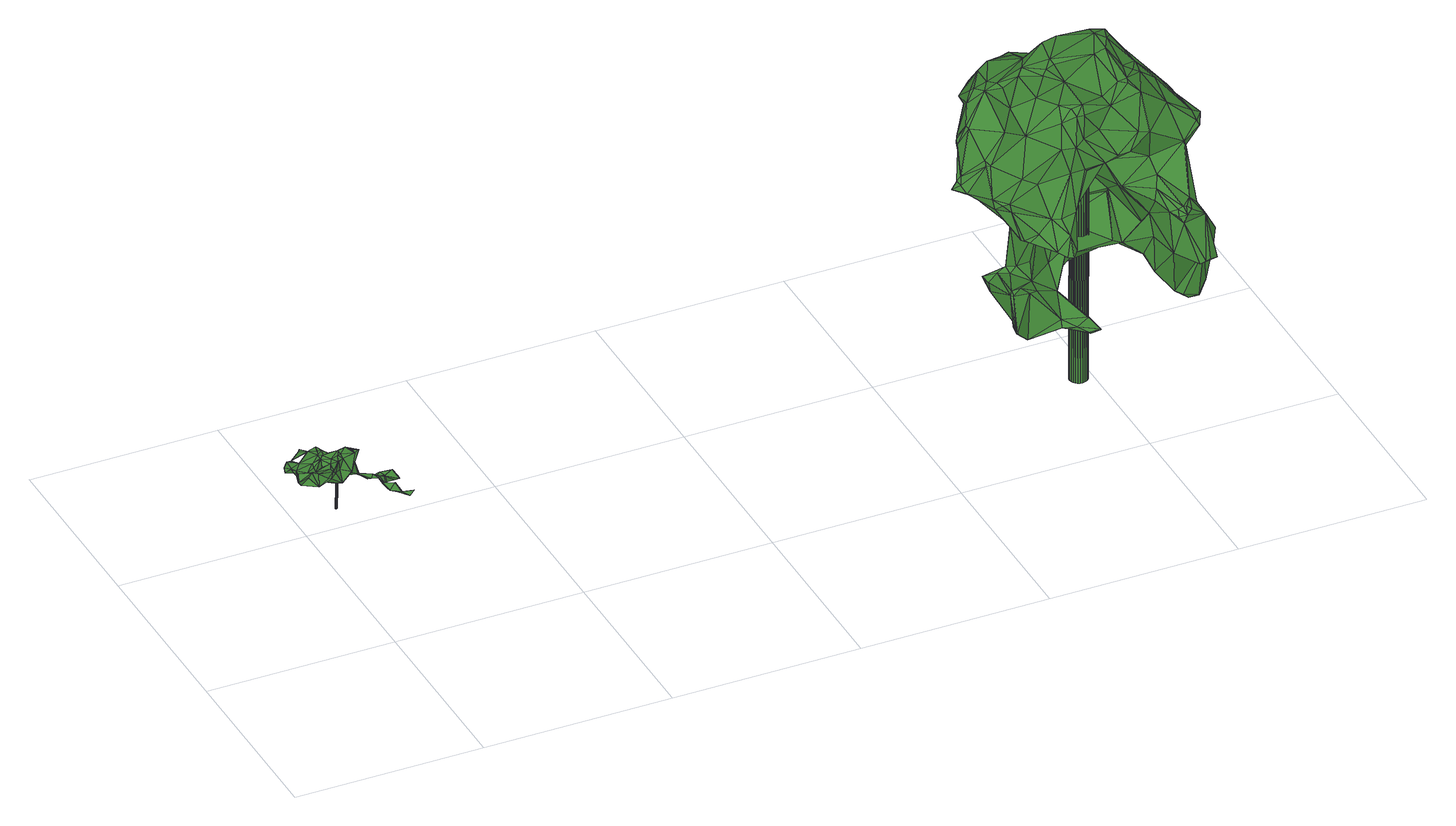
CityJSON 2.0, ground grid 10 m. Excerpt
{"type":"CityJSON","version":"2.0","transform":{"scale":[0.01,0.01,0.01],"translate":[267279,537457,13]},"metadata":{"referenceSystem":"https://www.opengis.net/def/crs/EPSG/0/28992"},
"CityObjects":{
"tree1":{"type":"SolitaryVegetationObject","attributes":{"gtid":613,"crown_width_m":4.22,"crown_median_z":15.5,"crown_r50_m":0.197,"crown_porosity":0.931,"trunk_H_m":2.19,"trunk_DBH_m":0.0845,"trunk_radius_m":0.0422,"trunk_base_height_m":13.31,"original_gtid":"703"},"geometry":[{"type":"Solid","lod":"3","boundaries":[[[[0,1,2]],[[0,2,3]],[[4,5,6]],[[7,8,9]],[[10,11,12]],[[13,14,15]],[[3,16,17]],[[18,19,7]],[[20,21,22]],[[23,24,25]],[[26,13,5]],[[27,28,29]],[[30,31,32]],[[33,31,30]],[[34,35,36]],[[37,38,39]],[[6,40,36]],[[26,41,42]],[[43,4,14]],[[44,4,43]],[[10,45,46]],[[11,47,48]],[[49,36,40]],[[50,51,48]],[[52,53,54]],[[55,56,57]],[[26,58,59]],[[34,60,35]],[[61,21,20]],[[62,63,64]],[[65,64,63]],[[47,51,50]],[[47,66,51]],[[67,68,69]],[[70,71,24]],[[23,70,24]],[[72,73,16]],[[44,74,4]],[[60,9,35]],[[75,51,66]],[[76,65,63]],[[77,11,48]],[[60,7,9]],[[60,18,7]],[[78,79,80]],[[81,33,82]],[[81,82,62]],[[13,83,5]],[[84,22,48]],[[48,22,77]],[[85,86,79]],[[10,47,11]],[[87,73,88]],[[62,89,81]],[[47,50,48]],[[90,91,92]],[[93,10,46]],[[94,95,96]],[[46,97,93]],[[55,98,56]],[[99,100,59]],[[67,21,61]],[[71,70,53]],[[101,71,53]],[[102,85,103]],[[27,104,105]],[[69,106,107]],[[7,108,8]],[[109,66,84]],[[87,88,110]],[[111,23,25]],[[93,66,52]],[[111,64,23]],[[112,64,111]],[[101,46,113]],[[18,60,114]],[[19,18,114]],[[115,104,116]],[[58,4,74]],[[24,117,86]],[[65,30,118]],[[75,94,96]],[[13,15,83]],[[65,119,30]],[[33,30,119]],[[33,119,65]],[[58,120,59]],[[86,59,120]],[[45,121,122]],[[2,122,121]],[[111,25,44]],[[74,44,25]],[[123,109,96]],[[124,125,103]],[[126,17,127]],[[67,107,21]],[[22,21,107]],[[9,36,35]],[[9,8,36]],[[104,83,116]],[[126,127,91]],[[103,99,102]],[[98,55,124]],[[128,129,130]],[[113,128,130]],[[124,55,125]],[[103,78,124]],[[25,24,74]],[[86,74,24]],[[106,12,107]],[[71,101,117]],[[71,117,24]],[[131,61,132]],[[93,95,94]],[[133,95,93]],[[131,68,67]],[[58,5,4]],[[34,114,60]],[[11,134,12]],[[112,81,89]],[[112,89,64]],[[26,5,58]],[[100,26,59]],[[1,128,122]],[[37,105,115]],[[0,135,1]],[[93,94,75]],[[91,56,126]],[[61,88,73]],[[22,136,20]],[[109,75,96]],[[2,121,137]],[[45,137,121]],[[67,69,107]],[[22,84,136]],[[80,130,124]],[[80,124,78]],[[14,13,43]],[[26,43,13]],[[122,128,113]],[[10,136,66]],[[39,105,37]],[[27,105,39]],[[104,115,105]],[[107,12,134]],[[130,138,113]],[[101,113,138]],[[114,108,19]],[[133,123,95]],[[86,85,59]],[[102,59,85]],[[62,139,140]],[[66,136,84]],[[99,125,141]],[[55,141,125]],[[86,120,74]],[[142,29,28]],[[90,92,87]],[[87,92,73]],[[123,96,95]],[[93,52,10]],[[3,2,132]],[[61,3,132]],[[106,69,68]],[[34,108,114]],[[19,108,7]],[[143,55,57]],[[144,143,57]],[[100,145,26]],[[103,125,99]],[[143,144,145]],[[143,145,100]],[[146,31,33]],[[80,138,130]],[[127,92,91]],[[76,147,33]],[[74,120,58]],[[90,87,57]],[[75,66,93]],[[10,66,47]],[[84,48,51]],[[109,51,75]],[[109,84,51]],[[70,23,64]],[[128,126,129]],[[52,54,32]],[[10,148,136]],[[113,46,149]],[[32,148,52]],[[136,148,32]],[[33,81,150]],[[109,52,66]],[[123,52,109]],[[92,127,16]],[[127,17,16]],[[72,16,3]],[[83,15,108]],[[151,152,115]],[[153,39,38]],[[151,154,155]],[[124,156,98]],[[36,8,15]],[[8,108,15]],[[152,37,115]],[[55,143,141]],[[99,141,100]],[[100,141,143]],[[104,27,29]],[[83,104,29]],[[111,42,41]],[[44,42,111]],[[65,76,33]],[[101,97,46]],[[83,29,5]],[[142,5,29]],[[81,110,150]],[[128,1,126]],[[150,88,61]],[[150,61,20]],[[59,102,99]],[[150,110,88]],[[157,155,154]],[[110,81,112]],[[52,148,10]],[[106,68,132]],[[1,135,126]],[[17,126,135]],[[72,3,61]],[[130,156,124]],[[117,80,79]],[[117,79,86]],[[52,123,53]],[[151,28,153]],[[28,151,116]],[[156,130,129]],[[122,113,149]],[[39,153,27]],[[28,27,153]],[[151,115,116]],[[62,64,89]],[[4,6,14]],[[82,139,62]],[[83,28,116]],[[85,79,78]],[[33,147,82]],[[136,146,20]],[[144,158,145]],[[129,126,56]],[[133,97,101]],[[91,90,56]],[[77,134,11]],[[150,20,146]],[[150,146,33]],[[22,134,77]],[[107,134,22]],[[131,132,68]],[[106,137,12]],[[57,158,144]],[[45,12,137]],[[106,132,137]],[[2,137,132]],[[45,149,46]],[[6,36,15]],[[6,15,14]],[[30,32,118]],[[63,62,140]],[[63,140,76]],[[78,103,85]],[[111,41,112]],[[159,112,41]],[[82,147,76]],[[83,108,28]],[[28,108,142]],[[43,26,42]],[[43,42,44]],[[154,38,157]],[[151,155,152]],[[49,40,142]],[[36,49,34]],[[153,38,151]],[[154,151,38]],[[80,117,138]],[[1,160,2]],[[122,2,160]],[[122,160,1]],[[101,138,117]],[[93,97,133]],[[145,41,26]],[[145,159,41]],[[131,67,61]],[[101,53,133]],[[70,54,53]],[[133,53,123]],[[76,140,82]],[[139,82,140]],[[157,38,161]],[[37,161,38]],[[32,54,70]],[[159,145,162]],[[92,16,73]],[[72,61,73]],[[156,56,98]],[[3,135,0]],[[17,135,3]],[[57,56,90]],[[129,56,156]],[[108,34,49]],[[108,49,142]],[[110,162,87]],[[112,162,110]],[[159,162,112]],[[64,118,70]],[[32,70,118]],[[65,118,64]],[[145,158,162]],[[45,10,12]],[[87,162,158]],[[87,158,57]],[[32,31,136]],[[146,136,31]],[[37,163,161]],[[152,163,37]],[[152,155,163]],[[155,157,163]],[[161,163,157]],[[6,5,40]],[[142,40,5]],[[122,149,45]],[[164,165,166]],[[164,166,167]],[[167,166,168]],[[167,168,169]],[[166,165,170]],[[166,170,168]],[[168,170,171]],[[168,171,169]],[[170,165,172]],[[170,172,171]],[[171,172,173]],[[171,173,169]],[[172,165,174]],[[172,174,173]],[[173,174,175]],[[173,175,169]],[[174,165,176]],[[174,176,175]],[[175,176,177]],[[175,177,169]],[[176,165,178]],[[176,178,177]],[[177,178,179]],[[177,179,169]],[[178,165,180]],[[178,180,179]],[[179,180,181]],[[179,181,169]],[[180,165,182]],[[180,182,181]],[[181,182,183]],[[181,183,169]],[[182,165,184]],[[182,184,183]],[[183,184,185]],[[183,185,169]],[[184,165,186]],[[184,186,185]],[[185,186,187]],[[185,187,169]],[[186,165,188]],[[186,188,187]],[[188,165,189]],[[188,189,187]],[[187,189,190]],[[187,190,169]],[[189,165,191]],[[189,191,190]],[[190,191,192]],[[190,192,169]],[[191,165,193]],[[191,193,192]],[[192,193,194]],[[192,194,169]],[[193,165,195]],[[193,195,194]],[[194,195,196]],[[194,196,169]],[[195,165,197]],[[195,197,196]],[[196,197,198]],[[196,198,169]],[[197,165,199]],[[197,199,198]],[[198,199,200]],[[198,200,169]],[[199,165,201]],[[199,201,200]],[[200,201,202]],[[200,202,169]],[[201,165,203]],[[201,203,202]],[[202,203,204]],[[202,204,169]],[[203,165,205]],[[203,205,204]],[[204,205,206]],[[204,206,169]],[[205,165,207]],[[205,207,206]],[[206,207,208]],[[206,208,169]],[[207,165,209]],[[207,209,208]],[[208,209,210]],[[208,210,169]],[[209,165,211]],[[209,211,210]],[[210,211,212]],[[210,212,169]],[[211,165,164]],[[211,164,212]],[[212,164,167]],[[212,167,169]]]]}]},
"tree2":{"type":"SolitaryVegetationObject","attributes":{"gtid":571,"crown_width_m":12.87,"crown_median_z":25.01,"crown_r50_m":0.487,"crown_porosity":0.888,"trunk_H_m":11.73,"trunk_DBH_m":0.931,"trunk_radius_m":0.465,"trunk_base_height_m":13.28,"original_gtid":"654"},"geometry":[{"type":"Solid","lod":"3","boundaries":[[[[213,214,215]],[[216,217,218]],[[219,220,221]],[[222,223,224]],[[225,226,227]],[[228,226,225]],[[229,230,231]],[[232,233,234]],[[235,236,237]],[[238,239,240]],[[241,242,243]],[[244,245,246]],[[247,248,249]],[[250,251,252]],[[253,254,255]],[[256,257,258]],[[249,248,259]],[[260,257,256]],[[261,262,263]],[[264,265,266]],[[267,268,269]],[[270,263,271]],[[272,273,274]],[[275,276,277]],[[278,276,275]],[[279,280,281]],[[282,283,284]],[[285,286,287]],[[288,287,286]],[[289,273,290]],[[239,238,291]],[[287,292,293]],[[294,293,292]],[[295,296,297]],[[257,230,258]],[[262,261,298]],[[299,300,301]],[[299,301,302]],[[259,279,249]],[[303,304,305]],[[306,307,308]],[[309,310,311]],[[312,313,314]],[[315,314,313]],[[313,316,317]],[[313,318,316]],[[319,320,321]],[[290,320,319]],[[263,262,239]],[[322,240,239]],[[322,239,262]],[[242,241,323]],[[242,323,324]],[[312,314,325]],[[263,291,271]],[[291,238,271]],[[308,326,249]],[[327,328,329]],[[327,329,275]],[[330,331,332]],[[331,333,332]],[[334,324,335]],[[336,337,338]],[[339,219,340]],[[336,338,224]],[[341,342,336]],[[343,344,345]],[[250,294,346]],[[347,339,348]],[[349,350,351]],[[318,312,325]],[[224,338,352]],[[353,293,294]],[[353,354,293]],[[288,286,328]],[[261,263,270]],[[246,355,244]],[[318,325,356]],[[330,357,331]],[[239,291,263]],[[334,330,332]],[[271,238,358]],[[335,330,334]],[[332,333,359]],[[348,360,347]],[[333,361,362]],[[363,364,346]],[[222,224,352]],[[365,366,367]],[[254,368,369]],[[370,371,372]],[[373,374,375]],[[288,328,327]],[[376,377,378]],[[242,379,380]],[[381,382,383]],[[384,382,381]],[[359,385,332]],[[217,385,359]],[[386,387,388]],[[347,219,339]],[[389,390,391]],[[361,268,216]],[[361,216,362]],[[253,392,300]],[[331,361,333]],[[243,380,314]],[[242,380,243]],[[393,394,395]],[[395,396,393]],[[397,398,399]],[[400,401,402]],[[403,401,400]],[[221,220,404]],[[346,405,251]],[[406,378,390]],[[378,391,390]],[[246,391,378]],[[407,408,409]],[[389,406,390]],[[389,410,406]],[[411,244,355]],[[349,351,412]],[[413,414,415]],[[413,415,416]],[[338,412,352]],[[417,341,336]],[[418,419,420]],[[421,368,422]],[[423,384,424]],[[353,425,354]],[[370,426,427]],[[284,283,428]],[[290,429,289]],[[250,353,294]],[[430,223,431]],[[221,226,219]],[[232,432,433]],[[434,435,436]],[[419,437,420]],[[434,436,438]],[[217,359,218]],[[439,440,416]],[[372,441,410]],[[228,340,219]],[[442,425,363]],[[443,444,225]],[[372,410,389]],[[445,320,290]],[[366,446,367]],[[447,448,423]],[[449,423,448]],[[362,218,333]],[[359,333,218]],[[380,379,450]],[[355,431,411]],[[451,443,227]],[[227,443,225]],[[378,227,376]],[[251,250,346]],[[414,452,360]],[[402,453,454]],[[254,455,255]],[[228,219,226]],[[456,338,457]],[[417,336,224]],[[458,301,428]],[[249,326,247]],[[411,222,352]],[[459,296,295]],[[300,369,460]],[[313,317,461]],[[215,462,213]],[[463,440,464]],[[279,281,249]],[[411,352,412]],[[307,465,466]],[[367,248,247]],[[267,467,303]],[[468,467,267]],[[255,455,392]],[[248,469,259]],[[259,469,260]],[[469,248,367]],[[285,272,286]],[[227,378,406]],[[227,406,451]],[[462,215,229]],[[462,229,470]],[[406,444,451]],[[410,444,406]],[[471,472,473]],[[428,216,268]],[[428,268,458]],[[230,215,258]],[[410,474,475]],[[476,265,477]],[[478,479,480]],[[481,470,229]],[[442,363,294]],[[227,226,407]],[[482,483,434]],[[300,392,369]],[[484,262,485]],[[484,485,381]],[[425,252,405]],[[315,461,486]],[[443,451,444]],[[383,382,487]],[[488,292,287]],[[489,462,470]],[[232,433,231]],[[470,490,489]],[[391,245,389]],[[334,385,217]],[[365,491,492]],[[475,348,493]],[[474,360,475]],[[348,475,360]],[[258,494,304]],[[258,304,256]],[[495,496,497]],[[306,465,307]],[[306,271,465]],[[465,358,498]],[[433,481,231]],[[316,499,384]],[[424,384,499]],[[274,286,272]],[[360,220,347]],[[347,220,219]],[[486,373,315]],[[483,500,501]],[[483,501,434]],[[260,468,259]],[[502,503,264]],[[346,364,405]],[[408,237,431]],[[504,275,505]],[[411,431,222]],[[506,499,316]],[[424,499,506]],[[358,465,271]],[[303,268,267]],[[507,508,372]],[[214,254,253]],[[255,392,253]],[[369,455,254]],[[509,510,342]],[[507,395,508]],[[511,512,470]],[[456,412,338]],[[442,292,513]],[[273,514,290]],[[438,482,434]],[[515,449,448]],[[515,487,449]],[[372,389,516]],[[508,517,416]],[[518,519,520]],[[216,218,362]],[[420,398,397]],[[521,522,373]],[[411,412,351]],[[351,350,523]],[[350,524,523]],[[357,525,479]],[[459,403,526]],[[418,235,419]],[[527,528,482]],[[319,321,459]],[[319,459,526]],[[407,409,227]],[[220,360,404]],[[285,287,529]],[[273,343,530]],[[289,343,273]],[[511,470,481]],[[288,327,287]],[[531,532,533]],[[534,532,531]],[[408,235,237]],[[387,297,296]],[[387,296,388]],[[458,268,303]],[[221,235,407]],[[221,404,235]],[[252,251,405]],[[438,535,482]],[[438,436,535]],[[388,325,536]],[[536,325,380]],[[302,301,458]],[[437,537,399]],[[349,492,538]],[[274,329,286]],[[523,524,402]],[[522,521,485]],[[229,215,230]],[[285,529,272]],[[423,424,447]],[[539,393,540]],[[486,521,373]],[[315,313,461]],[[240,500,541]],[[437,542,537]],[[543,532,544]],[[402,545,400]],[[363,425,364]],[[360,474,414]],[[252,353,250]],[[425,353,252]],[[546,547,502]],[[441,548,474]],[[549,550,551]],[[270,552,553]],[[478,553,552]],[[554,372,371]],[[555,556,546]],[[336,231,337]],[[364,425,405]],[[541,454,453]],[[557,515,435]],[[243,375,241]],[[487,515,557]],[[516,389,245]],[[322,500,240]],[[428,283,216]],[[558,440,559]],[[560,531,388]],[[425,442,513]],[[425,513,445]],[[464,542,561]],[[539,562,517]],[[539,445,562]],[[418,563,235]],[[507,372,554]],[[346,294,363]],[[267,280,279]],[[513,562,445]],[[505,562,513]],[[529,514,272]],[[564,565,566]],[[567,452,463]],[[341,223,342]],[[380,325,314]],[[441,508,548]],[[541,453,240]],[[519,532,534]],[[506,318,568]],[[370,427,371]],[[317,316,569]],[[316,318,506]],[[373,314,315]],[[318,313,312]],[[516,245,370]],[[244,370,245]],[[425,445,354]],[[402,524,453]],[[570,514,529]],[[527,482,535]],[[282,217,283]],[[549,503,547]],[[465,349,466]],[[241,375,323]],[[302,458,305]],[[486,569,521]],[[271,306,270]],[[337,457,338]],[[506,429,319]],[[267,279,468]],[[507,554,395]],[[372,516,370]],[[528,571,572]],[[447,572,571]],[[416,463,413]],[[541,500,483]],[[368,254,422]],[[502,476,546]],[[502,266,476]],[[573,296,393]],[[436,435,527]],[[558,473,574]],[[558,559,473]],[[391,246,245]],[[573,575,560]],[[573,396,575]],[[383,576,484]],[[567,561,542]],[[577,561,567]],[[417,223,341]],[[457,365,456]],[[246,378,377]],[[309,578,551]],[[286,329,328]],[[355,246,377]],[[275,345,278]],[[344,278,345]],[[495,497,439]],[[578,369,368]],[[369,578,460]],[[437,419,567]],[[504,488,327]],[[282,380,450]],[[267,579,280]],[[269,579,267]],[[327,488,287]],[[399,398,437]],[[463,561,577]],[[570,354,445]],[[279,259,468]],[[277,496,580]],[[508,415,548]],[[256,468,260]],[[361,331,269]],[[361,269,268]],[[332,385,334]],[[439,497,440]],[[324,581,335]],[[525,581,324]],[[476,582,555]],[[560,296,573]],[[560,388,296]],[[476,555,546]],[[459,321,540]],[[539,540,321]],[[505,580,583]],[[584,232,509]],[[527,535,436]],[[583,562,505]],[[281,552,585]],[[586,587,237]],[[403,459,295]],[[583,495,517]],[[420,437,398]],[[432,237,588]],[[481,433,511]],[[440,497,559]],[[482,528,483]],[[487,423,449]],[[487,384,423]],[[557,500,576]],[[322,576,500]],[[307,466,538]],[[326,307,538]],[[396,427,575]],[[522,374,373]],[[589,427,426]],[[350,349,465]],[[309,472,310]],[[590,380,284]],[[492,456,365]],[[536,380,590]],[[464,537,542]],[[235,404,567]],[[235,567,419]],[[464,440,558]],[[244,411,426]],[[430,237,432]],[[487,382,384]],[[401,591,402]],[[461,569,486]],[[355,377,376]],[[471,496,592]],[[593,594,462]],[[231,233,232]],[[215,494,258]],[[355,227,409]],[[308,270,306]],[[277,580,505]],[[277,505,275]],[[473,497,496]],[[408,407,235]],[[435,515,448]],[[435,448,447]],[[432,342,223]],[[430,432,223]],[[329,274,530]],[[329,530,275]],[[273,530,274]],[[488,513,292]],[[229,231,481]],[[574,472,309]],[[314,375,243]],[[383,484,381]],[[302,305,494]],[[494,305,304]],[[316,384,569]],[[381,569,384]],[[317,569,461]],[[369,392,455]],[[422,593,489]],[[593,462,489]],[[224,223,417]],[[217,450,334]],[[376,227,355]],[[574,473,472]],[[557,576,383]],[[383,487,557]],[[356,325,388]],[[435,434,557]],[[471,310,472]],[[578,565,460]],[[578,311,565]],[[547,546,595]],[[574,595,464]],[[464,558,574]],[[511,433,264]],[[551,574,309]],[[244,426,370]],[[585,552,270]],[[256,304,303]],[[523,426,351]],[[585,270,308]],[[303,305,458]],[[287,354,529]],[[557,501,500]],[[557,434,501]],[[395,596,508]],[[540,296,459]],[[393,296,540]],[[589,591,427]],[[593,254,594]],[[597,289,429]],[[597,429,506]],[[290,570,445]],[[508,596,517]],[[397,563,418]],[[563,397,555]],[[586,563,555]],[[228,493,340]],[[559,497,473]],[[281,478,552]],[[247,365,367]],[[529,354,570]],[[432,588,433]],[[556,399,537]],[[556,537,464]],[[555,582,586]],[[397,399,556]],[[478,281,280]],[[588,265,433]],[[343,345,530]],[[249,281,308]],[[585,308,281]],[[422,254,593]],[[264,503,421]],[[534,531,427]],[[463,577,567]],[[465,498,350]],[[412,456,492]],[[412,492,349]],[[505,513,504]],[[368,503,578]],[[427,531,575]],[[568,598,506]],[[526,403,400]],[[409,431,355]],[[409,408,431]],[[407,226,221]],[[339,340,348]],[[493,348,340]],[[410,441,474]],[[508,441,372]],[[531,533,388]],[[437,567,542]],[[373,375,314]],[[400,483,528]],[[512,511,421]],[[264,421,511]],[[282,450,217]],[[302,494,299]],[[213,462,594]],[[518,356,519]],[[580,496,495]],[[322,484,576]],[[262,484,322]],[[381,521,569]],[[433,265,264]],[[485,521,381]],[[394,599,395]],[[600,599,394]],[[350,498,524]],[[504,513,488]],[[522,485,601]],[[335,581,330]],[[357,330,581]],[[269,331,579]],[[464,595,556]],[[264,266,502]],[[512,490,470]],[[478,280,579]],[[395,554,396]],[[427,396,554]],[[380,282,284]],[[298,480,602]],[[579,331,357]],[[570,290,514]],[[473,496,471]],[[323,525,324]],[[545,402,454]],[[272,514,273]],[[506,319,572]],[[397,418,420]],[[556,555,397]],[[421,489,490]],[[503,502,547]],[[421,490,512]],[[509,234,510]],[[388,533,356]],[[519,356,533]],[[401,534,427]],[[238,603,358]],[[240,603,238]],[[232,584,432]],[[342,432,584]],[[543,533,532]],[[447,527,435]],[[400,528,526]],[[530,345,275]],[[354,287,293]],[[578,309,311]],[[295,297,401]],[[295,401,403]],[[533,544,519]],[[604,592,598]],[[605,386,606]],[[520,387,518]],[[518,387,568]],[[297,387,520]],[[401,297,534]],[[504,327,275]],[[360,452,404]],[[567,404,452]],[[351,426,411]],[[393,396,573]],[[289,597,343]],[[277,592,496]],[[590,566,310]],[[457,257,446]],[[601,374,522]],[[323,375,374]],[[483,454,541]],[[545,454,483]],[[583,517,562]],[[260,469,607]],[[368,421,503]],[[560,575,531]],[[294,292,442]],[[431,223,222]],[[324,334,450]],[[506,598,592]],[[401,427,591]],[[324,450,242]],[[457,446,366]],[[365,457,366]],[[469,367,446]],[[584,509,342]],[[357,581,525]],[[311,310,566]],[[554,371,427]],[[539,600,393]],[[517,600,539]],[[493,228,475]],[[261,480,298]],[[444,228,225]],[[410,475,228]],[[410,228,444]],[[414,474,415]],[[474,548,415]],[[508,416,415]],[[553,478,480]],[[553,480,261]],[[602,479,525]],[[480,479,602]],[[463,416,440]],[[310,471,605]],[[517,596,600]],[[242,450,379]],[[307,326,308]],[[538,466,349]],[[393,600,394]],[[592,605,471]],[[386,605,592]],[[216,283,217]],[[543,544,533]],[[544,532,519]],[[589,523,402]],[[589,426,523]],[[416,517,495]],[[430,431,237]],[[580,495,583]],[[464,561,463]],[[262,298,601]],[[262,601,485]],[[495,439,416]],[[460,608,300]],[[214,594,254]],[[601,298,525]],[[298,602,525]],[[601,525,374]],[[323,374,525]],[[402,591,589]],[[300,608,428]],[[284,608,460]],[[428,608,284]],[[565,311,566]],[[604,386,592]],[[235,563,236]],[[277,276,597]],[[277,597,592]],[[477,265,588]],[[534,297,520]],[[534,520,519]],[[318,356,518]],[[318,518,568]],[[421,422,489]],[[214,213,594]],[[300,299,253]],[[253,299,214]],[[214,299,215]],[[215,299,494]],[[609,319,429]],[[609,429,290]],[[310,606,590]],[[605,606,310]],[[590,606,536]],[[386,536,606]],[[536,386,388]],[[510,234,233]],[[586,582,588]],[[564,590,284]],[[564,284,565]],[[284,460,565]],[[428,301,300]],[[564,566,590]],[[344,343,597]],[[344,597,278]],[[568,387,598]],[[303,467,256]],[[468,256,467]],[[276,278,597]],[[592,597,506]],[[321,320,539]],[[539,320,445]],[[337,610,457]],[[257,457,610]],[[574,550,595]],[[547,595,550]],[[546,556,595]],[[395,599,596]],[[596,599,600]],[[483,400,545]],[[270,553,261]],[[526,572,319]],[[476,266,265]],[[609,290,319]],[[237,236,586]],[[563,586,236]],[[588,237,587]],[[578,549,551]],[[503,549,578]],[[551,550,574]],[[547,550,549]],[[260,607,257]],[[588,587,586]],[[477,582,476]],[[588,582,477]],[[509,232,234]],[[358,603,498]],[[524,498,603]],[[527,447,571]],[[527,571,528]],[[510,233,342]],[[386,598,387]],[[453,603,240]],[[453,524,603]],[[604,598,386]],[[492,491,538]],[[336,342,233]],[[336,233,231]],[[231,230,610]],[[230,257,610]],[[231,610,337]],[[257,607,446]],[[469,446,607]],[[463,452,413]],[[414,413,452]],[[357,479,579]],[[579,479,478]],[[526,528,572]],[[538,611,326]],[[424,572,447]],[[424,506,572]],[[491,611,538]],[[326,611,247]],[[365,611,491]],[[247,611,365]],[[612,613,614]],[[612,614,615]],[[615,614,616]],[[615,616,617]],[[614,613,618]],[[614,618,616]],[[616,618,619]],[[616,619,617]],[[618,613,620]],[[618,620,619]],[[619,620,621]],[[619,621,617]],[[620,613,622]],[[620,622,621]],[[621,622,623]],[[621,623,617]],[[622,613,624]],[[622,624,623]],[[623,624,625]],[[623,625,617]],[[624,613,626]],[[624,626,625]],[[625,626,627]],[[625,627,617]],[[626,613,628]],[[626,628,627]],[[627,628,629]],[[627,629,617]],[[628,613,630]],[[628,630,629]],[[629,630,631]],[[629,631,617]],[[630,613,632]],[[630,632,631]],[[631,632,633]],[[631,633,617]],[[632,613,634]],[[632,634,633]],[[633,634,635]],[[633,635,617]],[[634,613,636]],[[634,636,635]],[[635,636,637]],[[635,637,617]],[[636,613,638]],[[636,638,637]],[[637,638,639]],[[637,639,617]],[[638,613,640]],[[638,640,639]],[[639,640,641]],[[639,641,617]],[[640,613,642]],[[640,642,641]],[[641,642,643]],[[641,643,617]],[[642,613,644]],[[642,644,643]],[[643,644,645]],[[643,645,617]],[[644,613,646]],[[644,646,645]],[[645,646,647]],[[645,647,617]],[[646,613,648]],[[646,648,647]],[[647,648,649]],[[647,649,617]],[[648,613,650]],[[648,650,649]],[[649,650,651]],[[649,651,617]],[[650,613,652]],[[650,652,651]],[[651,652,653]],[[651,653,617]],[[652,613,654]],[[652,654,653]],[[653,654,655]],[[653,655,617]],[[654,613,656]],[[654,656,655]],[[655,656,657]],[[655,657,617]],[[656,613,658]],[[656,658,657]],[[657,658,659]],[[657,659,617]],[[658,613,660]],[[658,660,659]],[[659,660,661]],[[659,661,617]],[[660,613,612]],[[660,612,661]],[[661,612,615]],[[661,615,617]]]]}]}
},
"vertices":[
[191,1135,278],[197,1149,298],[114,1133,285],[110,1092,299],[373,1181,163],[418,1143,181],[403,1167,144],[530,1137,117],[496,1152,106],[531,1180,141],[82,1255,269],[34,1243,257],[42,1205,268],[410,1140,157],[403,1166,142],[448,1154,157],[170,1056,316],[171,1057,316],[544,1102,143],[543,1102,142],[102,1179,206],[77,1168,208],[55,1256,217],[264,1258,174],[272,1260,216],[286,1252,166],[352,1162,188],[424,1039,189],[452,1045,152],[438,1114,170],[174,1242,297],[133,1211,279],[149,1253,274],[161,1171,273],[517,1129,186],[531,1181,143],[469,1172,159],[484,953,177],[486,954,176],[478,1015,193],[448,1154,159],[290,1162,200],[336,1190,191],[373,1179,163],[328,1220,173],[132,1211,281],[173,1242,299],[46,1317,251],[22,1299,232],[478,1131,160],[46,1318,249],[74,1330,238],[156,1314,279],[198,1316,292],[189,1278,293],[304,1103,358],[245,1103,344],[278,1080,273],[366,1187,175],[340,1177,252],[540,1120,150],[110,1091,224],[246,1147,207],[288,1189,270],[255,1223,197],[242,1215,283],[74,1329,239],[43,1150,217],[24,1137,246],[23,1138,246],[228,1270,229],[230,1270,231],[155,1077,269],[168,1070,267],[329,1221,174],[129,1363,260],[235,1191,301],[13,1266,226],[298,1199,324],[288,1190,271],[274,1203,316],[200,1142,195],[192,1136,276],[437,1113,169],[74,1329,237],[330,1188,318],[305,1228,238],[221,1062,233],[154,1124,222],[232,1153,189],[220,1094,292],[214,1088,343],[184,1061,302],[156,1314,281],[137,1370,264],[164,1336,265],[137,1371,263],[189,1278,295],[303,1103,360],[368,1190,307],[339,1175,252],[205,1258,306],[366,1191,305],[326,1193,325],[423,1039,187],[445,1002,164],[38,1170,274],[38,1187,250],[478,1130,158],[129,1363,258],[200,1141,193],[280,1213,181],[232,1152,187],[184,1205,317],[543,1101,144],[445,1002,162],[451,1045,150],[243,1216,284],[229,1269,230],[170,1201,304],[337,1191,193],[129,1192,270],[168,1194,306],[164,1336,263],[289,1175,355],[330,1186,319],[212,1089,344],[171,1055,316],[205,1156,321],[234,1142,342],[250,1178,343],[78,1141,256],[88,1124,293],[199,1317,294],[34,1243,255],[183,1063,302],[85,1251,238],[83,1160,272],[215,1218,315],[253,1115,236],[281,1136,280],[306,1170,298],[445,1119,171],[283,1136,280],[289,1103,255],[303,1128,230],[129,1192,268],[199,1162,302],[149,1253,276],[168,1201,306],[154,1126,223],[481,989,154],[481,987,154],[479,1015,191],[528,975,139],[528,975,137],[248,1141,346],[547,946,171],[288,1102,254],[264,1133,213],[161,1170,275],[517,929,159],[253,1113,235],[516,930,158],[232,1150,31],[228,1150,31],[232,1151,31],[246,1168,250],[246,1169,250],[242,1168,250],[232,1152,31],[245,1170,250],[231,1153,30],[245,1171,250],[230,1154,30],[244,1171,250],[229,1154,31],[243,1172,250],[228,1154,31],[242,1172,250],[227,1154,31],[240,1172,250],[226,1154,31],[240,1171,250],[225,1153,31],[239,1170,250],[224,1152,31],[238,1169,250],[224,1151,31],[224,1150,31],[238,1167,250],[224,1149,31],[238,1166,250],[225,1148,31],[238,1165,250],[225,1147,31],[239,1165,250],[226,1146,31],[240,1164,250],[227,1146,31],[241,1164,250],[228,1146,31],[242,1164,250],[229,1146,31],[243,1164,250],[230,1146,31],[244,1164,250],[231,1147,31],[245,1165,250],[232,1148,31],[246,1166,250],[232,1149,31],[246,1167,250],
[4310,1212,1130],[4275,1241,1137],[4363,1115,1325],[3792,1321,1419],[3637,1221,1408],[3738,1326,1420],[4407,232,717],[4391,304,726],[4476,309,899],[4455,404,1494],[4471,594,1388],[4498,490,1507],[4386,57,961],[4435,208,928],[4366,145,1164],[4378,193,915],[4359,1073,1314],[4304,1000,1514],[4336,907,1463],[4192,820,1329],[4338,836,1517],[4275,825,1525],[4461,493,983],[4411,521,988],[4313,486,1186],[3788,370,1753],[3711,376,1734],[3761,319,1611],[3389,876,1427],[3401,901,1426],[3388,877,1409],[4198,335,1323],[4175,293,1273],[4243,139,1246],[4150,801,1845],[4185,899,1824],[4111,861,1846],[3736,122,672],[3786,94,688],[3787,97,692],[4253,1251,1136],[4158,1291,1016],[4157,1296,1019],[4264,1053,1535],[4289,925,1671],[4292,1035,1521],[4124,944,1813],[4244,930,1693],[3678,593,1757],[3575,492,1630],[3729,449,1787],[4134,956,1134],[4065,717,1221],[4010,832,1151],[3884,1149,1587],[3852,1276,1554],[3836,1186,1598],[3834,602,1801],[3835,407,1789],[3403,261,889],[3410,299,898],[3393,274,888],[3405,532,751],[3438,561,812],[3581,565,839],[3390,589,808],[3974,1001,1782],[3886,972,1788],[3861,833,1783],[3681,1057,1400],[3811,1144,1475],[3803,1027,1262],[3376,157,745],[3372,161,744],[3446,194,668],[3405,223,695],[3501,509,843],[3546,365,876],[3775,407,1779],[3634,206,674],[3633,203,678],[3666,199,665],[3784,477,1176],[3752,694,1080],[3718,498,1199],[3576,668,1681],[4210,1086,1202],[4112,1141,1150],[4045,1160,1391],[4195,1129,1424],[4104,1206,1509],[4236,1098,1453],[4197,1131,1428],[3978,489,1745],[4086,542,1766],[4038,705,1840],[4021,1058,818],[3809,950,902],[3900,1086,1000],[3361,724,1319],[3303,694,1292],[3381,846,1386],[3302,690,1323],[3350,603,1276],[3277,686,1283],[3390,674,1294],[3647,506,1088],[3686,475,873],[3742,512,1036],[3689,332,1613],[3423,849,1513],[3477,949,1564],[3576,830,1308],[4105,719,1848],[3443,300,706],[3398,257,716],[3402,274,739],[3631,1154,1588],[3688,1171,1614],[3600,1191,1515],[3724,1324,1455],[3528,1148,1472],[3515,994,1601],[4465,723,1489],[4439,740,1529],[4451,483,1534],[4353,190,670],[4352,188,675],[4487,629,1384],[4402,619,1421],[3452,553,833],[3391,586,811],[3402,549,794],[3749,129,658],[4361,267,697],[4300,196,667],[4164,447,1746],[4103,344,1593],[4164,346,1572],[4447,423,1514],[3693,164,689],[3640,230,709],[4302,197,1248],[3578,803,1335],[3603,992,1631],[3828,373,1748],[3701,1310,1441],[4243,293,729],[3812,1286,1534],[3768,1334,1427],[3749,170,654],[3771,131,671],[4258,720,1728],[4256,801,1706],[4197,870,1806],[4141,1191,1082],[4105,1234,1059],[4069,459,1218],[4071,498,1197],[4163,350,1101],[3326,696,1340],[3427,822,1509],[3382,855,1410],[4284,128,1224],[4260,137,1243],[4252,109,1211],[3608,875,1466],[3586,907,1278],[3350,389,1387],[3377,334,1377],[3406,315,1390],[3353,366,1345],[3578,1185,1476],[3739,709,1069],[3591,544,1139],[3693,790,1221],[4186,169,1210],[4213,125,1201],[4219,144,1232],[4112,1242,1063],[3828,731,1027],[3902,779,991],[4087,660,1076],[4005,724,1169],[4354,859,855],[4401,837,811],[4399,837,806],[3761,326,1262],[3780,459,1338],[3923,357,1449],[3784,449,1187],[4406,443,862],[3789,98,688],[4235,111,1168],[4484,289,962],[4372,351,1158],[4350,211,1195],[4193,138,989],[4347,351,1465],[4315,477,1623],[4154,391,862],[4176,330,808],[4142,372,855],[4061,542,849],[4498,624,1402],[4469,704,965],[4511,693,925],[4502,725,908],[4220,1017,1101],[4238,1131,1119],[3454,286,1184],[3456,311,1188],[3767,193,707],[4182,391,1399],[4017,561,1322],[3954,1149,1361],[3540,524,866],[4411,579,1419],[4372,384,1414],[4248,647,1253],[4253,881,1273],[3641,125,1255],[3559,98,1199],[3601,76,1173],[4501,723,903],[3635,73,1163],[3883,707,760],[4036,715,794],[4168,311,986],[3699,249,667],[4333,26,983],[4284,33,966],[3676,355,787],[4276,878,1699],[3488,252,1180],[3484,250,1183],[3465,271,1189],[3537,1112,1447],[4308,18,984],[4279,460,898],[3909,306,1490],[3816,316,1471],[4155,1293,1016],[4327,635,1665],[4382,715,1602],[4068,1206,1435],[3788,486,1140],[3985,1064,1070],[3273,686,1286],[4362,1067,1112],[4158,631,836],[4199,838,787],[3989,417,1733],[4127,516,1763],[4049,1126,1516],[4079,998,1689],[4186,910,1808],[4371,1024,1130],[3783,754,840],[3846,887,844],[3883,753,726],[4165,295,795],[4226,200,722],[4120,687,1044],[4149,653,1096],[3727,863,1754],[3619,917,1664],[3692,826,1736],[4297,911,1263],[3665,106,1179],[3723,239,1300],[3533,441,1419],[3433,585,1438],[3308,659,1318],[3417,314,1341],[3499,296,709],[4372,1021,1024],[4370,1017,1026],[4213,637,1741],[4250,636,1721],[4268,183,702],[4274,1113,1389],[3816,570,778],[3765,581,766],[3901,722,698],[3912,380,1639],[3448,472,1277],[3726,306,1482],[3640,225,1294],[4021,927,1054],[4074,977,1087],[3507,328,727],[3578,462,784],[3501,511,1122],[4200,485,939],[4068,456,893],[4270,686,1529],[4325,787,1539],[4275,992,1136],[4324,1015,1087],[3661,306,718],[3449,279,913],[3526,237,1230],[4158,271,1219],[3850,526,855],[3482,565,1323],[3574,595,1413],[3568,514,1318],[3415,597,1433],[3424,636,1440],[4043,307,1518],[3978,308,1513],[3555,914,1638],[3646,410,1211],[3630,100,1159],[3626,173,1239],[3496,279,869],[3403,298,874],[3892,716,1364],[3800,591,1444],[3696,827,1336],[3797,565,1419],[3633,74,1160],[3566,905,1097],[4385,826,806],[4137,551,1766],[3801,507,920],[3753,523,1028],[3803,313,1479],[4354,814,821],[3883,711,1455],[3625,778,1522],[3810,353,1435],[4233,804,850],[4026,955,872],[4141,369,858],[4034,992,852],[4046,976,838],[4051,1060,816],[3815,774,1771],[3786,747,1760],[4084,533,1173],[4297,797,881],[4310,847,833],[3595,248,1291],[4004,875,878],[3939,739,672],[3861,769,1236],[4251,781,849],[3692,455,788],[4431,696,988],[3893,1058,1036],[3918,1063,1052],[3874,1073,1010],[4343,574,884],[3559,540,1137],[3319,609,1296],[3546,304,853],[3530,240,1227],[3547,363,1208],[3863,771,1159],[4044,975,833],[3909,756,1268],[3594,400,1398],[4214,651,879],[3976,1101,976],[3793,991,1709],[3757,553,760],[3529,985,1614],[4295,676,985],[3756,534,765],[4249,611,1412],[3865,793,1776],[4387,685,1004],[4306,654,977],[4234,669,1203],[4091,546,1540],[3670,986,1093],[3889,482,1463],[3602,590,882],[4295,1175,1125],[4308,1210,1126],[4200,839,791],[4059,543,854],[3495,551,859],[3585,545,1124],[4093,685,1042],[3877,741,900],[3560,698,1528],[3630,870,1660],[3810,340,1637],[3653,537,1087],[3789,732,1022],[3813,884,1120],[4255,917,1699],[4008,962,1255],[3610,520,874],[4340,838,1522],[4166,662,1764],[3975,650,28],[3928,650,28],[3973,662,28],[3981,660,1200],[3980,672,1200],[3935,659,1201],[3968,674,27],[3975,683,1200],[3961,683,27],[3967,693,1200],[3951,691,27],[3958,700,1200],[3940,695,27],[3947,704,1200],[3928,696,28],[3934,706,1200],[3916,695,28],[3922,704,1200],[3904,690,28],[3911,699,1200],[3895,683,28],[3902,692,1201],[3888,673,28],[3894,682,1201],[3883,662,28],[3890,671,1201],[3882,650,28],[3888,659,1201],[3883,638,28],[3890,647,1201],[3888,626,28],[3895,636,1201],[3895,617,28],[3902,626,1201],[3905,609,28],[3912,619,1201],[3916,605,28],[3923,614,1201],[3928,604,28],[3935,613,1201],[3940,605,28],[3947,615,1201],[3952,610,28],[3958,619,1201],[3961,617,28],[3968,627,1201],[3968,627,28],[3975,636,1201],[3973,638,28],[3980,648,1200]
]}
